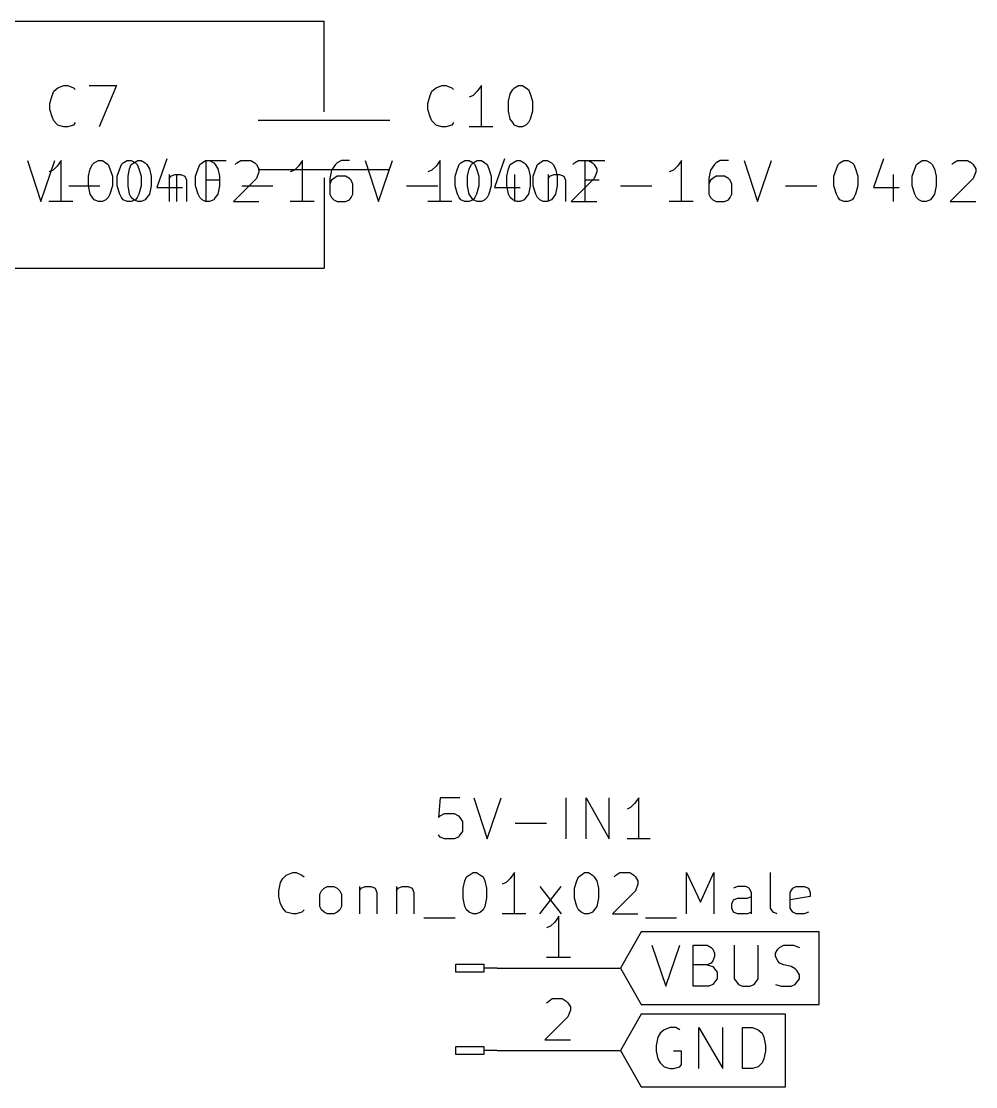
# Model space of a CAD drawing. Extents: x 0.4 to 11.3, y -7.9 to -0.4.
# Drawn here: x 1.752 to 2.911, y -3.264 to -1.97 of the extents above; entities that cross this region are included whole.
import ezdxf

# ---------------------------------------------------------------- set-up
doc = ezdxf.new("R2010")
doc.units = 0
doc.header["$MEASUREMENT"] = 0
for name, color, linetype in [('CYAN2', 4, 'CONTINUOUS'), ('GREEN2', 3, 'CONTINUOUS'), ('RED2', 1, 'CONTINUOUS')]:
    doc.layers.add(name, color=color, linetype=linetype)

msp = doc.modelspace()

# ---------------------------------------------------------------- linework, layer by layer
at = {"layer": 'CYAN2', "linetype": 'CONTINUOUS'}
for p, q in [((1.79, -2.06), (1.792, -2.055)), ((1.792, -2.055), (1.797, -2.051)), ((1.797, -2.051), (1.804, -2.048)), ((1.804, -2.048), (1.809, -2.048)), ((1.809, -2.048), (1.816, -2.051)), ((1.816, -2.051), (1.818, -2.053)), ((1.835, -2.048), (1.868, -2.048)), ((1.868, -2.048), (1.847, -2.098)), ((2.249, -2.06), (2.251, -2.055)), ((2.251, -2.055), (2.256, -2.051)), ((2.256, -2.051), (2.263, -2.048)), ((2.263, -2.048), (2.268, -2.048)), ((2.268, -2.048), (2.275, -2.051)), ((2.275, -2.051), (2.277, -2.053)), ((2.306, -2.055), (2.301, -2.06)), ((2.311, -2.048), (2.306, -2.055)), ((2.311, -2.098), (2.311, -2.048)), ((2.346, -2.058), (2.349, -2.053)), ((2.349, -2.053), (2.351, -2.051)), ((2.351, -2.051), (2.356, -2.048)), ((2.356, -2.048), (2.361, -2.048)), ((2.361, -2.048), (2.365, -2.051)), ((2.365, -2.051), (2.368, -2.053)), ((2.368, -2.053), (2.37, -2.058)), ((1.787, -2.07), (1.79, -2.06)), ((1.787, -2.077), (1.787, -2.07)), ((2.246, -2.07), (2.249, -2.06)), ((2.246, -2.077), (2.246, -2.07)), ((2.301, -2.06), (2.296, -2.062)), ((2.344, -2.067), (2.346, -2.058)), ((2.344, -2.079), (2.344, -2.067)), ((2.37, -2.058), (2.373, -2.067)), ((2.373, -2.067), (2.373, -2.079)), ((1.79, -2.086), (1.787, -2.077)), ((2.249, -2.086), (2.246, -2.077)), ((2.346, -2.089), (2.344, -2.079)), ((2.373, -2.079), (2.37, -2.089)), ((1.792, -2.091), (1.79, -2.086)), ((1.797, -2.096), (1.792, -2.091)), ((1.804, -2.098), (1.797, -2.096)), ((1.816, -2.096), (1.809, -2.098)), ((1.818, -2.093), (1.816, -2.096)), ((2.251, -2.091), (2.249, -2.086)), ((2.256, -2.096), (2.251, -2.091)), ((2.263, -2.098), (2.256, -2.096)), ((2.275, -2.096), (2.268, -2.098)), ((2.277, -2.093), (2.275, -2.096)), ((2.349, -2.093), (2.346, -2.089)), ((2.351, -2.096), (2.349, -2.093)), ((2.356, -2.098), (2.351, -2.096)), ((2.365, -2.096), (2.361, -2.098)), ((2.368, -2.093), (2.365, -2.096)), ((2.37, -2.089), (2.368, -2.093)), ((1.809, -2.098), (1.804, -2.098)), ((2.268, -2.098), (2.263, -2.098)), ((2.325, -2.098), (2.296, -2.098)), ((2.361, -2.098), (2.356, -2.098)), ((1.76, -2.139), (1.776, -2.189)), ((1.776, -2.189), (1.793, -2.139)), ((1.796, -2.146), (1.791, -2.151)), ((1.801, -2.139), (1.796, -2.146)), ((1.801, -2.189), (1.801, -2.139)), ((1.836, -2.149), (1.839, -2.144)), ((1.839, -2.144), (1.841, -2.142)), ((1.841, -2.142), (1.846, -2.139)), ((1.846, -2.139), (1.851, -2.139)), ((1.851, -2.139), (1.855, -2.142)), ((1.855, -2.142), (1.858, -2.144)), ((1.858, -2.144), (1.86, -2.149)), ((1.872, -2.149), (1.874, -2.144)), ((1.874, -2.144), (1.876, -2.142)), ((1.876, -2.142), (1.881, -2.139)), ((1.881, -2.139), (1.886, -2.139)), ((1.884, -2.149), (1.886, -2.144)), ((1.886, -2.139), (1.891, -2.142)), ((1.886, -2.144), (1.889, -2.142)), ((1.889, -2.142), (1.894, -2.139)), ((1.891, -2.142), (1.893, -2.144)), ((1.893, -2.144), (1.895, -2.149)), ((1.894, -2.139), (1.898, -2.139)), ((1.898, -2.139), (1.903, -2.142)), ((1.903, -2.142), (1.905, -2.144)), ((1.905, -2.144), (1.908, -2.149)), ((1.929, -2.137), (1.917, -2.172)), ((1.967, -2.149), (1.969, -2.144)), ((1.969, -2.144), (1.972, -2.142)), ((1.972, -2.142), (1.976, -2.139)), ((1.976, -2.139), (1.981, -2.139)), ((1.977, -2.189), (1.977, -2.139)), ((1.977, -2.139), (2.001, -2.139)), ((1.981, -2.139), (1.986, -2.142)), ((1.986, -2.142), (1.988, -2.144)), ((1.988, -2.144), (1.991, -2.149)), ((2.012, -2.144), (2.014, -2.142)), ((2.014, -2.142), (2.019, -2.139)), ((2.019, -2.139), (2.031, -2.139)), ((2.031, -2.139), (2.036, -2.142)), ((2.036, -2.142), (2.038, -2.144)), ((2.038, -2.144), (2.041, -2.149)), ((2.089, -2.146), (2.084, -2.151)), ((2.094, -2.139), (2.089, -2.146)), ((2.094, -2.189), (2.094, -2.139)), ((2.134, -2.144), (2.129, -2.151)), ((2.136, -2.142), (2.134, -2.144)), ((2.141, -2.139), (2.136, -2.142)), ((2.151, -2.139), (2.141, -2.139)), ((2.17, -2.139), (2.186, -2.189)), ((2.186, -2.189), (2.203, -2.139)), ((2.256, -2.146), (2.251, -2.151)), ((2.261, -2.139), (2.256, -2.146)), ((2.261, -2.189), (2.261, -2.139)), ((2.282, -2.149), (2.284, -2.144)), ((2.284, -2.144), (2.286, -2.142)), ((2.286, -2.142), (2.291, -2.139)), ((2.291, -2.139), (2.296, -2.139)), ((2.296, -2.139), (2.301, -2.142)), ((2.296, -2.149), (2.299, -2.144)), ((2.299, -2.144), (2.301, -2.142)), ((2.301, -2.142), (2.306, -2.139)), ((2.301, -2.142), (2.303, -2.144)), ((2.303, -2.144), (2.305, -2.149)), ((2.306, -2.139), (2.311, -2.139)), ((2.311, -2.139), (2.315, -2.142)), ((2.315, -2.142), (2.318, -2.144)), ((2.318, -2.144), (2.32, -2.149)), ((2.339, -2.137), (2.327, -2.172)), ((2.344, -2.149), (2.346, -2.144)), ((2.346, -2.144), (2.349, -2.142)), ((2.349, -2.142), (2.354, -2.139)), ((2.354, -2.139), (2.358, -2.139)), ((2.358, -2.139), (2.363, -2.142)), ((2.363, -2.142), (2.365, -2.144)), ((2.365, -2.144), (2.368, -2.149)), ((2.377, -2.149), (2.379, -2.144)), ((2.379, -2.144), (2.382, -2.142)), ((2.382, -2.142), (2.386, -2.139)), ((2.386, -2.139), (2.391, -2.139)), ((2.391, -2.139), (2.396, -2.142)), ((2.396, -2.142), (2.398, -2.144)), ((2.398, -2.144), (2.401, -2.149)), ((2.422, -2.144), (2.424, -2.142)), ((2.424, -2.142), (2.429, -2.139)), ((2.429, -2.139), (2.441, -2.139)), ((2.437, -2.189), (2.437, -2.139)), ((2.437, -2.139), (2.461, -2.139)), ((2.441, -2.139), (2.446, -2.142)), ((2.446, -2.142), (2.448, -2.144)), ((2.448, -2.144), (2.451, -2.149)), ((2.549, -2.146), (2.544, -2.151)), ((2.554, -2.139), (2.549, -2.146)), ((2.554, -2.189), (2.554, -2.139)), ((2.594, -2.144), (2.589, -2.151)), ((2.596, -2.142), (2.594, -2.144)), ((2.601, -2.139), (2.596, -2.142)), ((2.611, -2.139), (2.601, -2.139)), ((2.63, -2.139), (2.646, -2.189)), ((2.646, -2.189), (2.663, -2.139)), ((2.742, -2.149), (2.744, -2.144)), ((2.744, -2.144), (2.746, -2.142)), ((2.746, -2.142), (2.751, -2.139)), ((2.751, -2.139), (2.756, -2.139)), ((2.756, -2.139), (2.761, -2.142)), ((2.761, -2.142), (2.763, -2.144)), ((2.763, -2.144), (2.765, -2.149)), ((2.799, -2.137), (2.787, -2.172)), ((2.837, -2.149), (2.839, -2.144)), ((2.839, -2.144), (2.842, -2.142)), ((2.842, -2.142), (2.846, -2.139)), ((2.846, -2.139), (2.851, -2.139)), ((2.851, -2.139), (2.856, -2.142)), ((2.856, -2.142), (2.858, -2.144)), ((2.858, -2.144), (2.861, -2.149)), ((2.882, -2.144), (2.884, -2.142)), ((2.884, -2.142), (2.889, -2.139)), ((2.889, -2.139), (2.901, -2.139)), ((2.901, -2.139), (2.906, -2.142)), ((2.906, -2.142), (2.908, -2.144)), ((2.908, -2.144), (2.911, -2.149)), ((1.791, -2.151), (1.786, -2.153)), ((1.834, -2.158), (1.836, -2.149)), ((1.834, -2.17), (1.834, -2.158)), ((1.86, -2.149), (1.863, -2.158)), ((1.863, -2.158), (1.863, -2.17)), ((1.869, -2.158), (1.872, -2.149)), ((1.869, -2.17), (1.869, -2.158)), ((1.882, -2.158), (1.884, -2.149)), ((1.882, -2.17), (1.882, -2.158)), ((1.895, -2.149), (1.898, -2.158)), ((1.898, -2.158), (1.898, -2.17)), ((1.908, -2.149), (1.91, -2.158)), ((1.91, -2.158), (1.91, -2.17)), ((1.932, -2.156), (1.932, -2.189)), ((1.932, -2.161), (1.934, -2.158)), ((1.934, -2.158), (1.939, -2.156)), ((1.939, -2.156), (1.946, -2.156)), ((1.941, -2.156), (1.941, -2.189)), ((1.946, -2.156), (1.951, -2.158)), ((1.951, -2.158), (1.953, -2.163)), ((1.964, -2.158), (1.967, -2.149)), ((1.964, -2.17), (1.964, -2.158)), ((1.991, -2.149), (1.993, -2.158)), ((1.993, -2.158), (1.993, -2.17)), ((2.041, -2.153), (2.038, -2.161)), ((2.041, -2.149), (2.041, -2.153)), ((2.084, -2.151), (2.079, -2.153)), ((2.129, -2.151), (2.127, -2.161)), ((2.136, -2.158), (2.132, -2.161)), ((2.146, -2.158), (2.136, -2.158)), ((2.151, -2.161), (2.146, -2.158)), ((2.251, -2.151), (2.246, -2.153)), ((2.279, -2.158), (2.282, -2.149)), ((2.279, -2.17), (2.279, -2.158)), ((2.294, -2.158), (2.296, -2.149)), ((2.294, -2.17), (2.294, -2.158)), ((2.305, -2.149), (2.308, -2.158)), ((2.308, -2.158), (2.308, -2.17)), ((2.32, -2.149), (2.323, -2.158)), ((2.323, -2.158), (2.323, -2.17)), ((2.342, -2.158), (2.344, -2.149)), ((2.342, -2.17), (2.342, -2.158)), ((2.351, -2.156), (2.351, -2.189)), ((2.368, -2.149), (2.37, -2.158)), ((2.37, -2.158), (2.37, -2.17)), ((2.374, -2.158), (2.377, -2.149)), ((2.374, -2.17), (2.374, -2.158)), ((2.392, -2.156), (2.392, -2.189)), ((2.392, -2.161), (2.394, -2.158)), ((2.394, -2.158), (2.399, -2.156)), ((2.399, -2.156), (2.406, -2.156)), ((2.401, -2.149), (2.403, -2.158)), ((2.403, -2.158), (2.403, -2.17)), ((2.406, -2.156), (2.411, -2.158)), ((2.411, -2.158), (2.413, -2.163)), ((2.451, -2.153), (2.448, -2.161)), ((2.451, -2.149), (2.451, -2.153)), ((2.544, -2.151), (2.539, -2.153)), ((2.589, -2.151), (2.587, -2.161)), ((2.596, -2.158), (2.592, -2.161)), ((2.606, -2.158), (2.596, -2.158)), ((2.611, -2.161), (2.606, -2.158)), ((2.739, -2.158), (2.742, -2.149)), ((2.739, -2.17), (2.739, -2.158)), ((2.765, -2.149), (2.768, -2.158)), ((2.768, -2.158), (2.768, -2.17)), ((2.811, -2.156), (2.811, -2.189)), ((2.834, -2.158), (2.837, -2.149)), ((2.834, -2.17), (2.834, -2.158)), ((2.861, -2.149), (2.863, -2.158)), ((2.863, -2.158), (2.863, -2.17)), ((2.911, -2.153), (2.908, -2.161)), ((2.911, -2.149), (2.911, -2.153)), ((1.81, -2.17), (1.848, -2.17)), ((1.836, -2.18), (1.834, -2.17)), ((1.863, -2.17), (1.86, -2.18)), ((1.872, -2.18), (1.869, -2.17)), ((1.884, -2.18), (1.882, -2.17)), ((1.898, -2.17), (1.895, -2.18)), ((1.91, -2.17), (1.908, -2.18)), ((1.917, -2.172), (1.948, -2.172)), ((1.953, -2.163), (1.953, -2.189)), ((1.967, -2.18), (1.964, -2.17)), ((1.994, -2.163), (1.977, -2.163)), ((1.993, -2.17), (1.991, -2.18)), ((2.038, -2.161), (2.01, -2.189)), ((2.02, -2.17), (2.058, -2.17)), ((2.127, -2.161), (2.127, -2.18)), ((2.129, -2.163), (2.127, -2.168)), ((2.132, -2.161), (2.129, -2.163)), ((2.153, -2.163), (2.151, -2.161)), ((2.155, -2.168), (2.153, -2.163)), ((2.155, -2.18), (2.155, -2.168)), ((2.22, -2.17), (2.258, -2.17)), ((2.282, -2.18), (2.279, -2.17)), ((2.296, -2.18), (2.294, -2.17)), ((2.308, -2.17), (2.305, -2.18)), ((2.323, -2.17), (2.32, -2.18)), ((2.327, -2.172), (2.358, -2.172)), ((2.344, -2.18), (2.342, -2.17)), ((2.37, -2.17), (2.368, -2.18)), ((2.377, -2.18), (2.374, -2.17)), ((2.403, -2.17), (2.401, -2.18)), ((2.413, -2.163), (2.413, -2.189)), ((2.448, -2.161), (2.42, -2.189)), ((2.454, -2.163), (2.437, -2.163)), ((2.48, -2.17), (2.518, -2.17)), ((2.587, -2.161), (2.587, -2.18)), ((2.589, -2.163), (2.587, -2.168)), ((2.592, -2.161), (2.589, -2.163)), ((2.613, -2.163), (2.611, -2.161)), ((2.615, -2.168), (2.613, -2.163)), ((2.615, -2.18), (2.615, -2.168)), ((2.68, -2.17), (2.718, -2.17)), ((2.742, -2.18), (2.739, -2.17)), ((2.768, -2.17), (2.765, -2.18)), ((2.787, -2.172), (2.818, -2.172)), ((2.837, -2.18), (2.834, -2.17)), ((2.863, -2.17), (2.861, -2.18)), ((2.908, -2.161), (2.88, -2.189)), ((1.839, -2.184), (1.836, -2.18)), ((1.841, -2.187), (1.839, -2.184)), ((1.858, -2.184), (1.855, -2.187)), ((1.86, -2.18), (1.858, -2.184)), ((1.874, -2.184), (1.872, -2.18)), ((1.876, -2.187), (1.874, -2.184)), ((1.886, -2.184), (1.884, -2.18)), ((1.889, -2.187), (1.886, -2.184)), ((1.893, -2.184), (1.891, -2.187)), ((1.895, -2.18), (1.893, -2.184)), ((1.905, -2.184), (1.903, -2.187)), ((1.908, -2.18), (1.905, -2.184)), ((1.969, -2.184), (1.967, -2.18)), ((1.972, -2.187), (1.969, -2.184)), ((1.988, -2.184), (1.986, -2.187)), ((1.991, -2.18), (1.988, -2.184)), ((2.127, -2.18), (2.129, -2.184)), ((2.129, -2.184), (2.132, -2.187)), ((2.151, -2.187), (2.153, -2.184)), ((2.153, -2.184), (2.155, -2.18)), ((2.284, -2.184), (2.282, -2.18)), ((2.286, -2.187), (2.284, -2.184)), ((2.299, -2.184), (2.296, -2.18)), ((2.301, -2.187), (2.299, -2.184)), ((2.303, -2.184), (2.301, -2.187)), ((2.305, -2.18), (2.303, -2.184)), ((2.318, -2.184), (2.315, -2.187)), ((2.32, -2.18), (2.318, -2.184)), ((2.346, -2.184), (2.344, -2.18)), ((2.349, -2.187), (2.346, -2.184)), ((2.365, -2.184), (2.363, -2.187)), ((2.368, -2.18), (2.365, -2.184)), ((2.379, -2.184), (2.377, -2.18)), ((2.382, -2.187), (2.379, -2.184)), ((2.398, -2.184), (2.396, -2.187)), ((2.401, -2.18), (2.398, -2.184)), ((2.587, -2.18), (2.589, -2.184)), ((2.589, -2.184), (2.592, -2.187)), ((2.611, -2.187), (2.613, -2.184)), ((2.613, -2.184), (2.615, -2.18)), ((2.744, -2.184), (2.742, -2.18)), ((2.746, -2.187), (2.744, -2.184)), ((2.763, -2.184), (2.761, -2.187)), ((2.765, -2.18), (2.763, -2.184)), ((2.839, -2.184), (2.837, -2.18)), ((2.842, -2.187), (2.839, -2.184)), ((2.858, -2.184), (2.856, -2.187)), ((2.861, -2.18), (2.858, -2.184)), ((1.815, -2.189), (1.786, -2.189)), ((1.846, -2.189), (1.841, -2.187)), ((1.851, -2.189), (1.846, -2.189)), ((1.855, -2.187), (1.851, -2.189)), ((1.881, -2.189), (1.876, -2.187)), ((1.886, -2.189), (1.881, -2.189)), ((1.891, -2.187), (1.886, -2.189)), ((1.894, -2.189), (1.889, -2.187)), ((1.898, -2.189), (1.894, -2.189)), ((1.903, -2.187), (1.898, -2.189)), ((1.976, -2.189), (1.972, -2.187)), ((1.981, -2.189), (1.976, -2.189)), ((1.986, -2.187), (1.981, -2.189)), ((2.01, -2.189), (2.041, -2.189)), ((2.108, -2.189), (2.079, -2.189)), ((2.132, -2.187), (2.136, -2.189)), ((2.136, -2.189), (2.146, -2.189)), ((2.146, -2.189), (2.151, -2.187)), ((2.275, -2.189), (2.246, -2.189)), ((2.291, -2.189), (2.286, -2.187)), ((2.296, -2.189), (2.291, -2.189)), ((2.301, -2.187), (2.296, -2.189)), ((2.306, -2.189), (2.301, -2.187)), ((2.311, -2.189), (2.306, -2.189)), ((2.315, -2.187), (2.311, -2.189)), ((2.354, -2.189), (2.349, -2.187)), ((2.358, -2.189), (2.354, -2.189)), ((2.363, -2.187), (2.358, -2.189)), ((2.386, -2.189), (2.382, -2.187)), ((2.391, -2.189), (2.386, -2.189)), ((2.396, -2.187), (2.391, -2.189)), ((2.42, -2.189), (2.451, -2.189)), ((2.568, -2.189), (2.539, -2.189)), ((2.592, -2.187), (2.596, -2.189)), ((2.596, -2.189), (2.606, -2.189)), ((2.606, -2.189), (2.611, -2.187)), ((2.751, -2.189), (2.746, -2.187)), ((2.756, -2.189), (2.751, -2.189)), ((2.761, -2.187), (2.756, -2.189)), ((2.846, -2.189), (2.842, -2.187)), ((2.851, -2.189), (2.846, -2.189)), ((2.856, -2.187), (2.851, -2.189)), ((2.88, -2.189), (2.911, -2.189)), ((2.261, -2.913), (2.259, -2.937)), ((2.285, -2.913), (2.261, -2.913)), ((2.302, -2.913), (2.318, -2.963)), ((2.318, -2.963), (2.335, -2.913)), ((2.414, -2.963), (2.414, -2.913)), ((2.438, -2.963), (2.438, -2.913)), ((2.438, -2.913), (2.466, -2.963)), ((2.466, -2.963), (2.466, -2.913)), ((2.497, -2.92), (2.492, -2.925)), ((2.502, -2.913), (2.497, -2.92)), ((2.502, -2.963), (2.502, -2.913)), ((2.259, -2.937), (2.261, -2.935)), ((2.261, -2.935), (2.266, -2.932)), ((2.266, -2.932), (2.278, -2.932)), ((2.278, -2.932), (2.283, -2.935)), ((2.283, -2.935), (2.285, -2.937)), ((2.285, -2.937), (2.288, -2.942)), ((2.492, -2.925), (2.488, -2.927)), ((2.288, -2.942), (2.288, -2.954)), ((2.352, -2.944), (2.39, -2.944)), ((2.261, -2.961), (2.259, -2.958)), ((2.266, -2.963), (2.261, -2.961)), ((2.278, -2.963), (2.266, -2.963)), ((2.283, -2.961), (2.278, -2.963)), ((2.285, -2.958), (2.283, -2.961)), ((2.288, -2.954), (2.285, -2.958)), ((2.516, -2.963), (2.488, -2.963)), ((2.067, -3.016), (2.07, -3.011)), ((2.07, -3.011), (2.074, -3.007)), ((2.074, -3.007), (2.082, -3.004)), ((2.082, -3.004), (2.086, -3.004)), ((2.086, -3.004), (2.093, -3.007)), ((2.093, -3.007), (2.096, -3.009)), ((2.289, -3.023), (2.291, -3.014)), ((2.291, -3.014), (2.293, -3.009)), ((2.293, -3.009), (2.296, -3.007)), ((2.296, -3.007), (2.301, -3.004)), ((2.301, -3.004), (2.305, -3.004)), ((2.305, -3.004), (2.31, -3.007)), ((2.31, -3.007), (2.313, -3.009)), ((2.313, -3.009), (2.315, -3.014)), ((2.315, -3.014), (2.317, -3.023)), ((2.346, -3.011), (2.341, -3.016)), ((2.351, -3.004), (2.346, -3.011)), ((2.351, -3.054), (2.351, -3.004)), ((2.424, -3.023), (2.427, -3.014)), ((2.427, -3.014), (2.429, -3.009)), ((2.429, -3.009), (2.432, -3.007)), ((2.432, -3.007), (2.436, -3.004)), ((2.436, -3.004), (2.441, -3.004)), ((2.441, -3.004), (2.446, -3.007)), ((2.446, -3.007), (2.448, -3.009)), ((2.448, -3.009), (2.451, -3.014)), ((2.451, -3.014), (2.453, -3.023)), ((2.472, -3.009), (2.474, -3.007)), ((2.474, -3.007), (2.479, -3.004)), ((2.479, -3.004), (2.491, -3.004)), ((2.491, -3.004), (2.496, -3.007)), ((2.496, -3.007), (2.498, -3.009)), ((2.498, -3.009), (2.501, -3.014)), ((2.501, -3.014), (2.501, -3.018)), ((2.56, -3.054), (2.56, -3.004)), ((2.56, -3.004), (2.577, -3.04)), ((2.577, -3.04), (2.593, -3.004)), ((2.593, -3.004), (2.593, -3.054)), ((2.662, -3.047), (2.662, -3.004)), ((2.065, -3.026), (2.067, -3.016)), ((2.065, -3.033), (2.065, -3.026)), ((2.115, -3.03), (2.117, -3.026)), ((2.117, -3.026), (2.12, -3.023)), ((2.12, -3.023), (2.124, -3.021)), ((2.124, -3.021), (2.132, -3.021)), ((2.132, -3.021), (2.136, -3.023)), ((2.136, -3.023), (2.139, -3.026)), ((2.139, -3.026), (2.141, -3.03)), ((2.163, -3.021), (2.163, -3.054)), ((2.163, -3.026), (2.165, -3.023)), ((2.165, -3.023), (2.17, -3.021)), ((2.17, -3.021), (2.177, -3.021)), ((2.177, -3.021), (2.182, -3.023)), ((2.182, -3.023), (2.184, -3.028)), ((2.208, -3.021), (2.208, -3.054)), ((2.208, -3.026), (2.21, -3.023)), ((2.21, -3.023), (2.215, -3.021)), ((2.215, -3.021), (2.222, -3.021)), ((2.222, -3.021), (2.227, -3.023)), ((2.227, -3.023), (2.229, -3.028)), ((2.289, -3.035), (2.289, -3.023)), ((2.317, -3.023), (2.317, -3.035)), ((2.341, -3.016), (2.336, -3.018)), ((2.382, -3.054), (2.408, -3.021)), ((2.382, -3.021), (2.408, -3.054)), ((2.424, -3.035), (2.424, -3.023)), ((2.453, -3.023), (2.453, -3.035)), ((2.498, -3.026), (2.47, -3.054)), ((2.501, -3.018), (2.498, -3.026)), ((2.622, -3.021), (2.617, -3.023)), ((2.632, -3.021), (2.622, -3.021)), ((2.636, -3.023), (2.632, -3.021)), ((2.639, -3.028), (2.636, -3.023)), ((2.686, -3.028), (2.689, -3.023)), ((2.689, -3.023), (2.693, -3.021)), ((2.693, -3.021), (2.703, -3.021)), ((2.703, -3.021), (2.708, -3.023)), ((2.708, -3.023), (2.71, -3.028)), ((2.067, -3.042), (2.065, -3.033)), ((2.115, -3.045), (2.115, -3.03)), ((2.141, -3.03), (2.141, -3.045)), ((2.184, -3.028), (2.184, -3.054)), ((2.229, -3.028), (2.229, -3.054)), ((2.291, -3.045), (2.289, -3.035)), ((2.317, -3.035), (2.315, -3.045)), ((2.427, -3.045), (2.424, -3.035)), ((2.453, -3.035), (2.451, -3.045)), ((2.615, -3.042), (2.617, -3.037)), ((2.617, -3.037), (2.622, -3.035)), ((2.622, -3.035), (2.634, -3.035)), ((2.634, -3.035), (2.639, -3.033)), ((2.639, -3.054), (2.639, -3.028)), ((2.686, -3.047), (2.686, -3.028)), ((2.71, -3.033), (2.686, -3.037)), ((2.71, -3.028), (2.71, -3.033)), ((2.07, -3.047), (2.067, -3.042)), ((2.074, -3.052), (2.07, -3.047)), ((2.082, -3.054), (2.074, -3.052)), ((2.093, -3.052), (2.086, -3.054)), ((2.096, -3.049), (2.093, -3.052)), ((2.117, -3.049), (2.115, -3.045)), ((2.12, -3.052), (2.117, -3.049)), ((2.124, -3.054), (2.12, -3.052)), ((2.136, -3.052), (2.132, -3.054)), ((2.139, -3.049), (2.136, -3.052)), ((2.141, -3.045), (2.139, -3.049)), ((2.293, -3.049), (2.291, -3.045)), ((2.296, -3.052), (2.293, -3.049)), ((2.301, -3.054), (2.296, -3.052)), ((2.31, -3.052), (2.305, -3.054)), ((2.313, -3.049), (2.31, -3.052)), ((2.315, -3.045), (2.313, -3.049)), ((2.429, -3.049), (2.427, -3.045)), ((2.432, -3.052), (2.429, -3.049)), ((2.436, -3.054), (2.432, -3.052)), ((2.446, -3.052), (2.441, -3.054)), ((2.448, -3.049), (2.446, -3.052)), ((2.451, -3.045), (2.448, -3.049)), ((2.615, -3.047), (2.615, -3.042)), ((2.617, -3.052), (2.615, -3.047)), ((2.622, -3.054), (2.617, -3.052)), ((2.639, -3.052), (2.634, -3.054)), ((2.665, -3.052), (2.662, -3.047)), ((2.67, -3.054), (2.665, -3.052)), ((2.689, -3.052), (2.686, -3.047)), ((2.693, -3.054), (2.689, -3.052)), ((2.708, -3.052), (2.703, -3.054)), ((2.086, -3.054), (2.082, -3.054)), ((2.132, -3.054), (2.124, -3.054)), ((2.241, -3.059), (2.279, -3.059)), ((2.305, -3.054), (2.301, -3.054)), ((2.365, -3.054), (2.336, -3.054)), ((2.441, -3.054), (2.436, -3.054)), ((2.47, -3.054), (2.501, -3.054)), ((2.51, -3.059), (2.548, -3.059)), ((2.634, -3.054), (2.622, -3.054)), ((2.703, -3.054), (2.693, -3.054))]:
    msp.add_line(p, q, dxfattribs=at)
at = {"layer": 'GREEN2', "linetype": 'CONTINUOUS'}
for p, q in [((1.66, -1.97), (2.12, -1.97)), ((1.66, -2.27), (2.12, -2.27))]:
    msp.add_line(p, q, dxfattribs=at)
at = {"layer": 'RED2', "linetype": 'CONTINUOUS'}
for p, q in [((2.12, -2.08), (2.12, -1.97)), ((2.04, -2.09), (2.2, -2.09)), ((2.04, -2.15), (2.2, -2.15)), ((2.12, -2.16), (2.12, -2.27)), ((2.4, -3.064), (2.395, -3.069)), ((2.405, -3.057), (2.4, -3.064)), ((2.405, -3.107), (2.405, -3.057)), ((2.395, -3.069), (2.39, -3.071)), ((2.505, -3.076), (2.48, -3.12)), ((2.721, -3.076), (2.505, -3.076)), ((2.721, -3.12), (2.721, -3.076)), ((2.518, -3.092), (2.535, -3.142)), ((2.535, -3.142), (2.552, -3.092)), ((2.568, -3.142), (2.568, -3.092)), ((2.568, -3.092), (2.585, -3.092)), ((2.585, -3.092), (2.59, -3.095)), ((2.618, -3.092), (2.618, -3.133)), ((2.647, -3.133), (2.647, -3.092)), ((2.673, -3.095), (2.678, -3.092)), ((2.678, -3.092), (2.69, -3.092)), ((2.69, -3.092), (2.697, -3.095)), ((2.59, -3.095), (2.592, -3.097)), ((2.592, -3.097), (2.594, -3.102)), ((2.594, -3.102), (2.594, -3.106)), ((2.668, -3.102), (2.671, -3.097)), ((2.668, -3.106), (2.668, -3.102)), ((2.671, -3.097), (2.673, -3.095)), ((2.28, -3.125), (2.28, -3.115)), ((2.28, -3.115), (2.314, -3.115)), ((2.314, -3.115), (2.314, -3.125)), ((2.419, -3.107), (2.39, -3.107)), ((2.585, -3.116), (2.568, -3.116)), ((2.59, -3.114), (2.585, -3.116)), ((2.585, -3.116), (2.592, -3.118)), ((2.592, -3.111), (2.59, -3.114)), ((2.594, -3.106), (2.592, -3.111)), ((2.592, -3.118), (2.594, -3.121)), ((2.671, -3.111), (2.668, -3.106)), ((2.673, -3.114), (2.671, -3.111)), ((2.678, -3.116), (2.673, -3.114)), ((2.687, -3.118), (2.678, -3.116)), ((2.692, -3.121), (2.687, -3.118)), ((2.314, -3.125), (2.28, -3.125)), ((2.33, -3.12), (2.314, -3.12)), ((2.33, -3.12), (2.48, -3.12)), ((2.48, -3.12), (2.505, -3.164)), ((2.594, -3.121), (2.597, -3.125)), ((2.597, -3.125), (2.597, -3.133)), ((2.694, -3.123), (2.692, -3.121)), ((2.697, -3.128), (2.694, -3.123)), ((2.697, -3.133), (2.697, -3.128)), ((2.721, -3.164), (2.721, -3.12)), ((2.587, -3.142), (2.568, -3.142)), ((2.592, -3.14), (2.587, -3.142)), ((2.594, -3.137), (2.592, -3.14)), ((2.597, -3.133), (2.594, -3.137)), ((2.618, -3.133), (2.621, -3.137)), ((2.621, -3.137), (2.623, -3.14)), ((2.623, -3.14), (2.628, -3.142)), ((2.628, -3.142), (2.637, -3.142)), ((2.637, -3.142), (2.642, -3.14)), ((2.642, -3.14), (2.644, -3.137)), ((2.644, -3.137), (2.647, -3.133)), ((2.668, -3.14), (2.675, -3.142)), ((2.675, -3.142), (2.687, -3.142)), ((2.687, -3.142), (2.692, -3.14)), ((2.692, -3.14), (2.694, -3.137)), ((2.694, -3.137), (2.697, -3.133)), ((2.393, -3.16), (2.397, -3.157)), ((2.397, -3.157), (2.409, -3.157)), ((2.409, -3.157), (2.414, -3.16)), ((2.39, -3.162), (2.393, -3.16)), ((2.414, -3.16), (2.416, -3.162)), ((2.416, -3.162), (2.419, -3.167)), ((2.419, -3.167), (2.419, -3.171)), ((2.505, -3.164), (2.721, -3.164)), ((2.416, -3.179), (2.388, -3.207)), ((2.419, -3.171), (2.416, -3.179)), ((2.505, -3.176), (2.48, -3.22)), ((2.68, -3.176), (2.505, -3.176)), ((2.68, -3.22), (2.68, -3.176)), ((2.533, -3.195), (2.528, -3.199)), ((2.54, -3.192), (2.533, -3.195)), ((2.547, -3.192), (2.54, -3.192)), ((2.552, -3.195), (2.547, -3.192)), ((2.575, -3.242), (2.575, -3.192)), ((2.575, -3.192), (2.604, -3.242)), ((2.604, -3.242), (2.604, -3.192)), ((2.628, -3.242), (2.628, -3.192)), ((2.628, -3.192), (2.64, -3.192)), ((2.64, -3.192), (2.647, -3.195)), ((2.647, -3.195), (2.652, -3.199)), ((2.388, -3.207), (2.419, -3.207)), ((2.525, -3.204), (2.523, -3.214)), ((2.528, -3.199), (2.525, -3.204)), ((2.652, -3.199), (2.654, -3.204)), ((2.654, -3.204), (2.656, -3.214)), ((2.28, -3.225), (2.28, -3.215)), ((2.28, -3.215), (2.314, -3.215)), ((2.314, -3.215), (2.314, -3.225)), ((2.33, -3.22), (2.314, -3.22)), ((2.33, -3.22), (2.48, -3.22)), ((2.48, -3.22), (2.505, -3.264)), ((2.523, -3.214), (2.523, -3.221)), ((2.523, -3.221), (2.525, -3.23)), ((2.554, -3.221), (2.544, -3.221)), ((2.554, -3.237), (2.554, -3.221)), ((2.656, -3.221), (2.654, -3.23)), ((2.656, -3.214), (2.656, -3.221)), ((2.68, -3.264), (2.68, -3.22)), ((2.314, -3.225), (2.28, -3.225)), ((2.525, -3.23), (2.528, -3.235)), ((2.654, -3.23), (2.652, -3.235)), ((2.528, -3.235), (2.533, -3.24)), ((2.533, -3.24), (2.54, -3.242)), ((2.54, -3.242), (2.544, -3.242)), ((2.544, -3.242), (2.552, -3.24)), ((2.552, -3.24), (2.554, -3.237)), ((2.64, -3.242), (2.628, -3.242)), ((2.647, -3.24), (2.64, -3.242)), ((2.652, -3.235), (2.647, -3.24)), ((2.505, -3.264), (2.68, -3.264))]:
    msp.add_line(p, q, dxfattribs=at)

doc.saveas('drawing.dxf')
